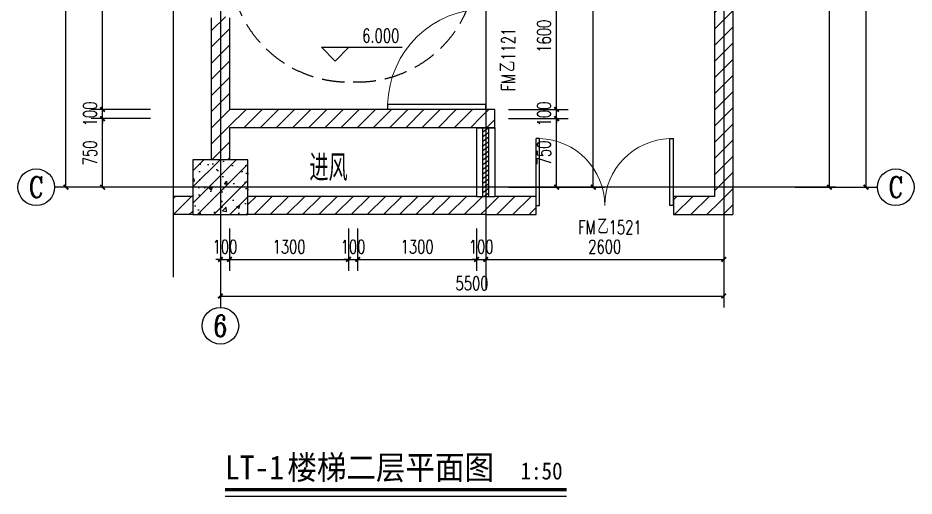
# Model space of a CAD drawing. Extents: x 1738711 to 2346805, y 1189731 to 2516152.
# Drawn here: x 1925580 to 1935373, y 1383884 to 1389109 of the extents above; entities that cross this region are included whole.
import ezdxf
from ezdxf.enums import TextEntityAlignment as Align

# ---------------------------------------------------------------- set-up
doc = ezdxf.new("R2010")
doc.units = 0
doc.header["$LTSCALE"] = 1000
doc.header["$MEASUREMENT"] = 0
doc.linetypes.add('DASH', pattern=[0.35, 0.25, -0.1])
doc.linetypes.add('复件 140224通州运河二期售楼部条件图_t3$0$X-ME SHAFT SH$0$X-B2$0$WATER_LINE', pattern=[0])
doc.layers.add('_0', color=7, linetype='Continuous', lineweight=25)
for name, color, linetype in [('AR-TEXT', 7, 'Continuous'), ('AXIS', 3, 'Continuous'), ('AXIS_TEXT', 7, 'Continuous'), ('COLUMN', 9, 'Continuous'), ('DIM_ELEV', 3, 'Continuous'), ('DIM_SYMB', 3, 'Continuous'), ('DOTE', 1, 'Continuous'), ('PUB_DIM', 3, 'Continuous'), ('PUB_HATCH', 8, 'Continuous'), ('PUB_TEXT', 7, 'Continuous'), ('WALL', 40, 'Continuous'), ('WINDOW', 144, 'Continuous'), ('WINDOW_TEXT', 7, 'Continuous'), ('看线', 8, 'Continuous')]:
    doc.layers.add(name, color=color, linetype=linetype)
doc.styles.add('_TCH_AXIS', font='COMPLEX', dxfattribs={"bigfont": 'GBCBIG'})
doc.styles.add('_TCH_DIM', font='SIMPLEX', dxfattribs={"bigfont": 'GBCBIG'})
doc.styles.add('_TCH_DIM_T3', font='SIMPLEX', dxfattribs={"width": 0.705882, "bigfont": 'GBCBIG'})
doc.styles.add('_TCH_WINDOW', font='SIMPLEX', dxfattribs={"height": 3.5, "bigfont": 'GBCBIG'})
doc.styles.add('COMPLEX', font='COMPLEX')
doc.styles.get("Standard").update_dxf_attribs({"font": 'gbenor.shx', "bigfont": 'gbcbig.shx'})
doc.styles.add('黑体', font='simhei_0.ttf', dxfattribs={"width": 0.9})
doc.dimstyles.new('_TCH_ARCH&&50', dxfattribs={"dimtxt": 148.75, "dimasz": 50, "dimexe": 125, "dimexo": 150, "dimgap": 63.125, "dimtad": 1, "dimdec": 0, "dimzin": 0, "dimdsep": 46, "dimtxsty": '_TCH_DIM_T3', "dimblk": 'ARCHTICK', "dimcen": 0.09, "dimclrt": 7, "dimazin": 2, "dimtfac": 1, "dimtdec": 0, "dimtix": 1, "dimtmove": 2, "dimatfit": 3, "dimfxl": 50, "dimtolj": 1, "dimtzin": 0, "dimarcsym": 0})
pattern_1 = [(45, (0, 89.76), (-88.388383, 88.388383), [])]

# ---------------------------------------------------------------- blocks, each defined once
blk = doc.blocks.new('hearherherhr')
at = {"layer": '看线', "linetype": 'DASH'}
for centre, start, end in [((1981791.9, 1704275.4), 87.79577, 180), ((1981891.9, 1704275.4), 0, 92.20423)]:
    blk.add_arc(centre, 1300, start, end, dxfattribs=at)
blk = doc.blocks.new('_ArchTick')
at = {"color": 0, "linetype": 'ByBlock', "const_width": 0.4}
blk.add_lwpolyline([(-0.5, -0.5), (0.5, 0.5)], dxfattribs=at)
blk = doc.blocks.new('*D1825')
at = {"layer": 'Defpoints', "color": 0, "transparency": 16777216}
for p in [(1934322.8, 1393859.2), (1934847.8, 1393859.2), (1934322.8, 1387259.2)]:
    blk.add_point(p, dxfattribs=at)
at = {"layer": 'PUB_DIM', "color": 0, "lineweight": -2, "transparency": 16777216}
for p, q in [((1934472.8, 1393859.2), (1934972.8, 1393859.2)), ((1934847.8, 1387259.2), (1934847.8, 1393859.2)), ((1934472.8, 1387259.2), (1934972.8, 1387259.2))]:
    blk.add_line(p, q, dxfattribs=at)
at = {"layer": 'PUB_DIM', "color": 0, "lineweight": -2, "transparency": 16777216, "xscale": 50, "yscale": 50, "zscale": 50}
for p, rotation in [((1934847.8, 1393859.2), 90), ((1934847.8, 1387259.2), 270)]:
    blk.add_blockref('_ArchTick', p, dxfattribs=dict(at, rotation=rotation))
at = {"layer": 'PUB_DIM', "color": 7, "transparency": 16777216, "insert": (1934710.3, 1390559.2), "char_height": 148.75, "attachment_point": 5, "rotation": 90, "style": '_TCH_DIM_T3'}
blk.add_mtext('\\A1;6600', dxfattribs=at)
blk = doc.blocks.new('*D1826')
at = {"layer": 'Defpoints', "color": 0, "transparency": 16777216}
for p in [(1933922.8, 1391459.2), (1934447.8, 1391459.2), (1933922.8, 1387259.2)]:
    blk.add_point(p, dxfattribs=at)
at = {"layer": 'PUB_DIM', "color": 0, "lineweight": -2, "transparency": 16777216}
for p, q in [((1934072.8, 1391459.2), (1934572.8, 1391459.2)), ((1934447.8, 1387259.2), (1934447.8, 1391459.2)), ((1934072.8, 1387259.2), (1934572.8, 1387259.2))]:
    blk.add_line(p, q, dxfattribs=at)
at = {"layer": 'PUB_DIM', "color": 0, "lineweight": -2, "transparency": 16777216, "xscale": 50, "yscale": 50, "zscale": 50}
for p, rotation in [((1934447.8, 1391459.2), 90), ((1934447.8, 1387259.2), 270)]:
    blk.add_blockref('_ArchTick', p, dxfattribs=dict(at, rotation=rotation))
at = {"layer": 'PUB_DIM', "color": 7, "transparency": 16777216, "insert": (1934310.3, 1389359.2), "char_height": 148.75, "attachment_point": 5, "rotation": 90, "style": '_TCH_DIM_T3'}
blk.add_mtext('\\A1;4200', dxfattribs=at)
blk = doc.blocks.new('*D1828')
at = {"layer": 'Defpoints', "color": 0, "transparency": 16777216}
for p in [(1931192.3, 1393859.2), (1931866.9, 1393859.2), (1931192.3, 1387259.2)]:
    blk.add_point(p, dxfattribs=at)
at = {"layer": 'PUB_DIM', "color": 0, "lineweight": -2, "transparency": 16777216}
for p, q in [((1931342.3, 1393859.2), (1931991.9, 1393859.2)), ((1931866.9, 1387259.2), (1931866.9, 1393859.2)), ((1931342.3, 1387259.2), (1931991.9, 1387259.2))]:
    blk.add_line(p, q, dxfattribs=at)
at = {"layer": 'PUB_DIM', "color": 0, "lineweight": -2, "transparency": 16777216, "xscale": 50, "yscale": 50, "zscale": 50}
for p, rotation in [((1931866.9, 1393859.2), 90), ((1931866.9, 1387259.2), 270)]:
    blk.add_blockref('_ArchTick', p, dxfattribs=dict(at, rotation=rotation))
at = {"layer": 'PUB_DIM', "color": 7, "transparency": 16777216, "insert": (1931729.4, 1390559.2), "char_height": 148.75, "attachment_point": 5, "rotation": 90, "style": '_TCH_DIM_T3'}
blk.add_mtext('\\A1;6600', dxfattribs=at)
blk = doc.blocks.new('*D1829')
at = {"layer": 'Defpoints', "color": 0, "transparency": 16777216}
for p in [(1930792.3, 1388009.2), (1931466.9, 1388009.2), (1930792.3, 1387259.2)]:
    blk.add_point(p, dxfattribs=at)
at = {"layer": 'PUB_DIM', "color": 0, "lineweight": -2, "transparency": 16777216}
for p, q in [((1930942.3, 1388009.2), (1931591.9, 1388009.2)), ((1931466.9, 1387259.2), (1931466.9, 1388009.2)), ((1930942.3, 1387259.2), (1931591.9, 1387259.2))]:
    blk.add_line(p, q, dxfattribs=at)
at = {"layer": 'PUB_DIM', "color": 0, "lineweight": -2, "transparency": 16777216, "xscale": 50, "yscale": 50, "zscale": 50}
for p, rotation in [((1931466.9, 1388009.2), 90), ((1931466.9, 1387259.2), 270)]:
    blk.add_blockref('_ArchTick', p, dxfattribs=dict(at, rotation=rotation))
at = {"layer": 'PUB_DIM', "color": 7, "transparency": 16777216, "insert": (1931329.4, 1387634.2), "char_height": 148.75, "attachment_point": 5, "rotation": 90, "style": '_TCH_DIM_T3'}
blk.add_mtext('\\A1;750', dxfattribs=at)
blk = doc.blocks.new('*D1830')
at = {"layer": 'Defpoints', "color": 0, "transparency": 16777216}
for p in [(1930792.3, 1388109.2), (1931466.9, 1388109.2), (1930792.3, 1388009.2)]:
    blk.add_point(p, dxfattribs=at)
at = {"layer": 'PUB_DIM', "color": 0, "lineweight": -2, "transparency": 16777216}
for p, q in [((1930942.3, 1388109.2), (1931591.9, 1388109.2)), ((1931466.9, 1388109.2), (1931466.9, 1388159.2)), ((1931466.9, 1388009.2), (1931466.9, 1388109.2)), ((1930942.3, 1388009.2), (1931591.9, 1388009.2)), ((1931466.9, 1388009.2), (1931466.9, 1387959.2))]:
    blk.add_line(p, q, dxfattribs=at)
at = {"layer": 'PUB_DIM', "color": 0, "lineweight": -2, "transparency": 16777216, "xscale": 50, "yscale": 50, "zscale": 50}
for p, rotation in [((1931466.9, 1388109.2), 270), ((1931466.9, 1388009.2), 90)]:
    blk.add_blockref('_ArchTick', p, dxfattribs=dict(at, rotation=rotation))
at = {"layer": 'PUB_DIM', "color": 7, "transparency": 16777216, "insert": (1931329.4, 1388059.2), "char_height": 148.75, "attachment_point": 5, "rotation": 90, "style": '_TCH_DIM_T3'}
blk.add_mtext('\\A1;100', dxfattribs=at)
blk = doc.blocks.new('*D1831')
at = {"layer": 'Defpoints', "color": 0, "transparency": 16777216}
for p in [(1930792.3, 1389709.2), (1931466.9, 1389709.2), (1930792.3, 1388109.2)]:
    blk.add_point(p, dxfattribs=at)
at = {"layer": 'PUB_DIM', "color": 0, "lineweight": -2, "transparency": 16777216}
for p, q in [((1930942.3, 1389709.2), (1931591.9, 1389709.2)), ((1931466.9, 1388109.2), (1931466.9, 1389709.2)), ((1930942.3, 1388109.2), (1931591.9, 1388109.2))]:
    blk.add_line(p, q, dxfattribs=at)
at = {"layer": 'PUB_DIM', "color": 0, "lineweight": -2, "transparency": 16777216, "xscale": 50, "yscale": 50, "zscale": 50}
for p, rotation in [((1931466.9, 1389709.2), 90), ((1931466.9, 1388109.2), 270)]:
    blk.add_blockref('_ArchTick', p, dxfattribs=dict(at, rotation=rotation))
at = {"layer": 'PUB_DIM', "color": 7, "transparency": 16777216, "insert": (1931329.4, 1388909.2), "char_height": 148.75, "attachment_point": 5, "rotation": 90, "style": '_TCH_DIM_T3'}
blk.add_mtext('\\A1;1600', dxfattribs=at)
blk = doc.blocks.new('*D1835')
at = {"layer": 'Defpoints', "color": 0, "transparency": 16777216}
for p in [(1926104.8, 1393859.2), (1926779.3, 1393859.2), (1926779.3, 1387259.2)]:
    blk.add_point(p, dxfattribs=at)
at = {"layer": 'PUB_DIM', "color": 0, "lineweight": -2, "transparency": 16777216}
for p, q in [((1926629.3, 1393859.2), (1925979.8, 1393859.2)), ((1926104.8, 1387259.2), (1926104.8, 1393859.2)), ((1926629.3, 1387259.2), (1925979.8, 1387259.2))]:
    blk.add_line(p, q, dxfattribs=at)
at = {"layer": 'PUB_DIM', "color": 0, "lineweight": -2, "transparency": 16777216, "xscale": 50, "yscale": 50, "zscale": 50}
for p, rotation in [((1926104.8, 1393859.2), 90), ((1926104.8, 1387259.2), 270)]:
    blk.add_blockref('_ArchTick', p, dxfattribs=dict(at, rotation=rotation))
at = {"layer": 'PUB_DIM', "color": 7, "transparency": 16777216, "insert": (1925967.3, 1390559.2), "char_height": 148.75, "attachment_point": 5, "rotation": 90, "style": '_TCH_DIM_T3'}
blk.add_mtext('\\A1;6600', dxfattribs=at)
blk = doc.blocks.new('*D1836')
at = {"layer": 'Defpoints', "color": 0, "transparency": 16777216}
for p in [(1926504.8, 1388009.2), (1927179.3, 1388009.2), (1927179.3, 1387259.2)]:
    blk.add_point(p, dxfattribs=at)
at = {"layer": 'PUB_DIM', "color": 0, "lineweight": -2, "transparency": 16777216}
for p, q in [((1927029.3, 1388009.2), (1926379.8, 1388009.2)), ((1926504.8, 1387259.2), (1926504.8, 1388009.2)), ((1927029.3, 1387259.2), (1926379.8, 1387259.2))]:
    blk.add_line(p, q, dxfattribs=at)
at = {"layer": 'PUB_DIM', "color": 0, "lineweight": -2, "transparency": 16777216, "xscale": 50, "yscale": 50, "zscale": 50}
for p, rotation in [((1926504.8, 1388009.2), 90), ((1926504.8, 1387259.2), 270)]:
    blk.add_blockref('_ArchTick', p, dxfattribs=dict(at, rotation=rotation))
at = {"layer": 'PUB_DIM', "color": 7, "transparency": 16777216, "insert": (1926367.3, 1387634.2), "char_height": 148.75, "attachment_point": 5, "rotation": 90, "style": '_TCH_DIM_T3'}
blk.add_mtext('\\A1;750', dxfattribs=at)
blk = doc.blocks.new('*D1837')
at = {"layer": 'Defpoints', "color": 0, "transparency": 16777216}
for p in [(1926504.8, 1388109.2), (1927179.3, 1388109.2), (1927179.3, 1388009.2)]:
    blk.add_point(p, dxfattribs=at)
at = {"layer": 'PUB_DIM', "color": 0, "lineweight": -2, "transparency": 16777216}
for p, q in [((1927029.3, 1388109.2), (1926379.8, 1388109.2)), ((1926504.8, 1388109.2), (1926504.8, 1388159.2)), ((1926504.8, 1388009.2), (1926504.8, 1388109.2)), ((1927029.3, 1388009.2), (1926379.8, 1388009.2)), ((1926504.8, 1388009.2), (1926504.8, 1387959.2))]:
    blk.add_line(p, q, dxfattribs=at)
at = {"layer": 'PUB_DIM', "color": 0, "lineweight": -2, "transparency": 16777216, "xscale": 50, "yscale": 50, "zscale": 50}
for p, rotation in [((1926504.8, 1388109.2), 270), ((1926504.8, 1388009.2), 90)]:
    blk.add_blockref('_ArchTick', p, dxfattribs=dict(at, rotation=rotation))
at = {"layer": 'PUB_DIM', "color": 7, "transparency": 16777216, "insert": (1926367.3, 1388059.2), "char_height": 148.75, "attachment_point": 5, "rotation": 90, "style": '_TCH_DIM_T3'}
blk.add_mtext('\\A1;100', dxfattribs=at)
blk = doc.blocks.new('*D1838')
at = {"layer": 'Defpoints', "color": 0, "transparency": 16777216}
for p in [(1926504.8, 1390749.2), (1927179.3, 1390749.2), (1927179.3, 1388109.2)]:
    blk.add_point(p, dxfattribs=at)
at = {"layer": 'PUB_DIM', "color": 0, "lineweight": -2, "transparency": 16777216}
for p, q in [((1927029.3, 1390749.2), (1926379.8, 1390749.2)), ((1926504.8, 1388109.2), (1926504.8, 1390749.2)), ((1927029.3, 1388109.2), (1926379.8, 1388109.2))]:
    blk.add_line(p, q, dxfattribs=at)
at = {"layer": 'PUB_DIM', "color": 0, "lineweight": -2, "transparency": 16777216, "xscale": 50, "yscale": 50, "zscale": 50}
for p, rotation in [((1926504.8, 1390749.2), 90), ((1926504.8, 1388109.2), 270)]:
    blk.add_blockref('_ArchTick', p, dxfattribs=dict(at, rotation=rotation))
at = {"layer": 'PUB_DIM', "color": 7, "transparency": 16777216, "insert": (1926367.3, 1389429.2), "char_height": 148.75, "attachment_point": 5, "rotation": 90, "style": '_TCH_DIM_T3'}
blk.add_mtext('\\A1;2640', dxfattribs=at)
blk = doc.blocks.new('*D1894')
at = {"layer": 'Defpoints', "color": 0, "transparency": 16777216}
for p in [(1927792.3, 1386559.2), (1933292.3, 1386559.2), (1933292.3, 1386070.2)]:
    blk.add_point(p, dxfattribs=at)
at = {"layer": 'PUB_DIM', "color": 0, "lineweight": -2, "transparency": 16777216}
for p, q in [((1927792.3, 1386409.2), (1927792.3, 1385945.2)), ((1933292.3, 1386409.2), (1933292.3, 1385945.2)), ((1927792.3, 1386070.2), (1933292.3, 1386070.2))]:
    blk.add_line(p, q, dxfattribs=at)
at = {"layer": 'PUB_DIM', "color": 0, "lineweight": -2, "transparency": 16777216, "xscale": 50, "yscale": 50, "zscale": 50, "rotation": 180}
blk.add_blockref('_ArchTick', (1927792.3, 1386070.2), dxfattribs=at)
at = {"layer": 'PUB_DIM', "color": 0, "lineweight": -2, "transparency": 16777216, "xscale": 50, "yscale": 50, "zscale": 50}
blk.add_blockref('_ArchTick', (1933292.3, 1386070.2), dxfattribs=at)
at = {"layer": 'PUB_DIM', "color": 7, "transparency": 16777216, "insert": (1930542.3, 1386207.7), "char_height": 148.75, "attachment_point": 5, "style": '_TCH_DIM_T3'}
blk.add_mtext('\\A1;5500', dxfattribs=at)
blk = doc.blocks.new('*D1895')
at = {"layer": 'Defpoints', "color": 0, "transparency": 16777216}
for p in [(1927792.3, 1386959.2), (1927892.3, 1386959.2), (1927892.3, 1386470.2)]:
    blk.add_point(p, dxfattribs=at)
at = {"layer": 'PUB_DIM', "color": 0, "lineweight": -2, "transparency": 16777216}
for p, q in [((1927792.3, 1386809.2), (1927792.3, 1386345.2)), ((1927892.3, 1386809.2), (1927892.3, 1386345.2)), ((1927792.3, 1386470.2), (1927742.3, 1386470.2)), ((1927792.3, 1386470.2), (1927892.3, 1386470.2)), ((1927892.3, 1386470.2), (1927942.3, 1386470.2))]:
    blk.add_line(p, q, dxfattribs=at)
at = {"layer": 'PUB_DIM', "color": 0, "lineweight": -2, "transparency": 16777216, "xscale": 50, "yscale": 50, "zscale": 50}
blk.add_blockref('_ArchTick', (1927792.3, 1386470.2), dxfattribs=at)
at = {"layer": 'PUB_DIM', "color": 0, "lineweight": -2, "transparency": 16777216, "xscale": 50, "yscale": 50, "zscale": 50, "rotation": 180}
blk.add_blockref('_ArchTick', (1927892.3, 1386470.2), dxfattribs=at)
at = {"layer": 'PUB_DIM', "color": 7, "transparency": 16777216, "insert": (1927842.3, 1386607.7), "char_height": 148.75, "attachment_point": 5, "style": '_TCH_DIM_T3'}
blk.add_mtext('\\A1;100', dxfattribs=at)
blk = doc.blocks.new('*D1896')
at = {"layer": 'Defpoints', "color": 0, "transparency": 16777216}
for p in [(1927892.3, 1386959.2), (1929192.3, 1386959.2), (1929192.3, 1386470.2)]:
    blk.add_point(p, dxfattribs=at)
at = {"layer": 'PUB_DIM', "color": 0, "lineweight": -2, "transparency": 16777216}
for p, q in [((1927892.3, 1386809.2), (1927892.3, 1386345.2)), ((1929192.3, 1386809.2), (1929192.3, 1386345.2)), ((1927892.3, 1386470.2), (1929192.3, 1386470.2))]:
    blk.add_line(p, q, dxfattribs=at)
at = {"layer": 'PUB_DIM', "color": 0, "lineweight": -2, "transparency": 16777216, "xscale": 50, "yscale": 50, "zscale": 50, "rotation": 180}
blk.add_blockref('_ArchTick', (1927892.3, 1386470.2), dxfattribs=at)
at = {"layer": 'PUB_DIM', "color": 0, "lineweight": -2, "transparency": 16777216, "xscale": 50, "yscale": 50, "zscale": 50}
blk.add_blockref('_ArchTick', (1929192.3, 1386470.2), dxfattribs=at)
at = {"layer": 'PUB_DIM', "color": 7, "transparency": 16777216, "insert": (1928542.3, 1386607.7), "char_height": 148.75, "attachment_point": 5, "style": '_TCH_DIM_T3'}
blk.add_mtext('\\A1;1300', dxfattribs=at)
blk = doc.blocks.new('*D1897')
at = {"layer": 'Defpoints', "color": 0, "transparency": 16777216}
for p in [(1929192.3, 1386959.2), (1929292.3, 1386959.2), (1929292.3, 1386470.2)]:
    blk.add_point(p, dxfattribs=at)
at = {"layer": 'PUB_DIM', "color": 0, "lineweight": -2, "transparency": 16777216}
for p, q in [((1929192.3, 1386809.2), (1929192.3, 1386345.2)), ((1929292.3, 1386809.2), (1929292.3, 1386345.2)), ((1929192.3, 1386470.2), (1929142.3, 1386470.2)), ((1929192.3, 1386470.2), (1929292.3, 1386470.2)), ((1929292.3, 1386470.2), (1929342.3, 1386470.2))]:
    blk.add_line(p, q, dxfattribs=at)
at = {"layer": 'PUB_DIM', "color": 0, "lineweight": -2, "transparency": 16777216, "xscale": 50, "yscale": 50, "zscale": 50}
blk.add_blockref('_ArchTick', (1929192.3, 1386470.2), dxfattribs=at)
at = {"layer": 'PUB_DIM', "color": 0, "lineweight": -2, "transparency": 16777216, "xscale": 50, "yscale": 50, "zscale": 50, "rotation": 180}
blk.add_blockref('_ArchTick', (1929292.3, 1386470.2), dxfattribs=at)
at = {"layer": 'PUB_DIM', "color": 7, "transparency": 16777216, "insert": (1929242.3, 1386607.7), "char_height": 148.75, "attachment_point": 5, "style": '_TCH_DIM_T3'}
blk.add_mtext('\\A1;100', dxfattribs=at)
blk = doc.blocks.new('*D1898')
at = {"layer": 'Defpoints', "color": 0, "transparency": 16777216}
for p in [(1929292.3, 1386959.2), (1930592.3, 1386959.2), (1930592.3, 1386470.2)]:
    blk.add_point(p, dxfattribs=at)
at = {"layer": 'PUB_DIM', "color": 0, "lineweight": -2, "transparency": 16777216}
for p, q in [((1929292.3, 1386809.2), (1929292.3, 1386345.2)), ((1930592.3, 1386809.2), (1930592.3, 1386345.2)), ((1929292.3, 1386470.2), (1930592.3, 1386470.2))]:
    blk.add_line(p, q, dxfattribs=at)
at = {"layer": 'PUB_DIM', "color": 0, "lineweight": -2, "transparency": 16777216, "xscale": 50, "yscale": 50, "zscale": 50, "rotation": 180}
blk.add_blockref('_ArchTick', (1929292.3, 1386470.2), dxfattribs=at)
at = {"layer": 'PUB_DIM', "color": 0, "lineweight": -2, "transparency": 16777216, "xscale": 50, "yscale": 50, "zscale": 50}
blk.add_blockref('_ArchTick', (1930592.3, 1386470.2), dxfattribs=at)
at = {"layer": 'PUB_DIM', "color": 7, "transparency": 16777216, "insert": (1929942.3, 1386607.7), "char_height": 148.75, "attachment_point": 5, "style": '_TCH_DIM_T3'}
blk.add_mtext('\\A1;1300', dxfattribs=at)
blk = doc.blocks.new('*D1899')
at = {"layer": 'Defpoints', "color": 0, "transparency": 16777216}
for p in [(1930592.3, 1386959.2), (1930692.3, 1386959.2), (1930692.3, 1386470.2)]:
    blk.add_point(p, dxfattribs=at)
at = {"layer": 'PUB_DIM', "color": 0, "lineweight": -2, "transparency": 16777216}
for p, q in [((1930592.3, 1386809.2), (1930592.3, 1386345.2)), ((1930692.3, 1386809.2), (1930692.3, 1386345.2)), ((1930592.3, 1386470.2), (1930542.3, 1386470.2)), ((1930592.3, 1386470.2), (1930692.3, 1386470.2)), ((1930692.3, 1386470.2), (1930742.3, 1386470.2))]:
    blk.add_line(p, q, dxfattribs=at)
at = {"layer": 'PUB_DIM', "color": 0, "lineweight": -2, "transparency": 16777216, "xscale": 50, "yscale": 50, "zscale": 50}
blk.add_blockref('_ArchTick', (1930592.3, 1386470.2), dxfattribs=at)
at = {"layer": 'PUB_DIM', "color": 0, "lineweight": -2, "transparency": 16777216, "xscale": 50, "yscale": 50, "zscale": 50, "rotation": 180}
blk.add_blockref('_ArchTick', (1930692.3, 1386470.2), dxfattribs=at)
at = {"layer": 'PUB_DIM', "color": 7, "transparency": 16777216, "insert": (1930642.3, 1386607.7), "char_height": 148.75, "attachment_point": 5, "style": '_TCH_DIM_T3'}
blk.add_mtext('\\A1;100', dxfattribs=at)
blk = doc.blocks.new('*D1900')
at = {"layer": 'Defpoints', "color": 0, "transparency": 16777216}
for p in [(1930692.3, 1386959.2), (1933292.3, 1386959.2), (1933292.3, 1386470.2)]:
    blk.add_point(p, dxfattribs=at)
at = {"layer": 'PUB_DIM', "color": 0, "lineweight": -2, "transparency": 16777216}
for p, q in [((1930692.3, 1386809.2), (1930692.3, 1386345.2)), ((1933292.3, 1386809.2), (1933292.3, 1386345.2)), ((1930692.3, 1386470.2), (1933292.3, 1386470.2))]:
    blk.add_line(p, q, dxfattribs=at)
at = {"layer": 'PUB_DIM', "color": 0, "lineweight": -2, "transparency": 16777216, "xscale": 50, "yscale": 50, "zscale": 50, "rotation": 180}
blk.add_blockref('_ArchTick', (1930692.3, 1386470.2), dxfattribs=at)
at = {"layer": 'PUB_DIM', "color": 0, "lineweight": -2, "transparency": 16777216, "xscale": 50, "yscale": 50, "zscale": 50}
blk.add_blockref('_ArchTick', (1933292.3, 1386470.2), dxfattribs=at)
at = {"layer": 'PUB_DIM', "color": 7, "transparency": 16777216, "insert": (1931992.3, 1386607.7), "char_height": 148.75, "attachment_point": 5, "style": '_TCH_DIM_T3'}
blk.add_mtext('\\A1;2600', dxfattribs=at)
blk = doc.blocks.new('$DorLib2D$00000002')
for p, q in [((-0.5, 0), (-0.5, 0.4875)), ((-0.475, 0.4875), (-0.5, 0.4875)), ((-0.475, 0), (-0.475, 0.4875)), ((0.475, 0), (0.475, 0.4875)), ((0.475, 0.4875), (0.5, 0.4875)), ((0.5, 0), (0.5, 0.4875)), ((-0.5, 0), (-0.475, 0)), ((0.5, 0), (0.475, 0))]:
    blk.add_line(p, q)
at = {"lineweight": 13}
for centre, start, end in [((-0.4875, 0), 0, 88.53072), ((0.4875, 0), 91.46928, 180)]:
    blk.add_arc(centre, 0.4875, start, end, dxfattribs=at)
blk = doc.blocks.new('$DorLib2D$00000001')
for p, q in [((0.45, 0.975), (0.5, 0.975)), ((0.45, 0), (0.45, 0.975)), ((0.5, 0), (0.5, 0.975)), ((0.5, 0), (0.45, 0))]:
    blk.add_line(p, q)
at = {"lineweight": 13}
blk.add_arc((0.475, 0), 0.975, 91.46928, 180, dxfattribs=at)
blk = doc.blocks.new('$WINLIB2D$00000039')
at = {"color": 0}
for points in [[(-0.5, 0.5), (-0.5, -0.5)], [(0.5, 0.5), (-0.5, 0.5)], [(0.5, -0.5), (0.5, 0.5)], [(-0.5, 0.167), (0.5, 0.167)], [(-0.384, -0.167), (-0.448, 0.167)], [(-0.316, -0.167), (-0.38, 0.167)], [(-0.248, -0.167), (-0.312, 0.167)], [(-0.18, -0.167), (-0.244, 0.167)], [(-0.112, -0.167), (-0.176, 0.167)], [(-0.044, -0.167), (-0.108, 0.167)], [(0.024, -0.167), (-0.04, 0.167)], [(0.092, -0.167), (0.028, 0.167)], [(0.16, -0.167), (0.096, 0.167)], [(0.228, -0.167), (0.164, 0.167)], [(0.296, -0.167), (0.232, 0.167)], [(0.364, -0.167), (0.3, 0.167)], [(0.432, -0.167), (0.368, 0.167)], [(0.5, -0.167), (0.436, 0.167)], [(-0.452, -0.167), (-0.5, 0.084)], [(-0.5, -0.167), (0.5, -0.167)], [(0.5, -0.5), (-0.5, -0.5)]]:
    blk.add_lwpolyline(points, dxfattribs=at)
blk = doc.blocks.new('_AXISO')
blk.add_circle((0, 0), 0.5)
at = {"layer": 'AXIS_TEXT', "style": 'COMPLEX', "width": 1.041667}
blk.add_attdef('A', text='', height=0.56, dxfattribs=at).set_placement((-0.25, -0.28), (0.25, -0.28), align=Align.FIT)

msp = doc.modelspace()

# ---------------------------------------------------------------- hatches: boundary and pattern name
at = {"layer": 'PUB_HATCH'}
h = msp.add_hatch(dxfattribs=at)
h.set_pattern_fill('普通砖', color=256, scale=50, style=0)
h.set_pattern_definition(pattern_1)
h.paths.add_polyline_path([(1933259, 1391459.2), (1933192.3, 1391359.2), (1933192.3, 1387159.2), (1933392.3, 1386959.2), (1933392.3, 1391459.2)])
h = msp.add_hatch(dxfattribs=at)
h.set_pattern_fill('普通砖', color=256, scale=50, style=0)
h.set_pattern_definition(pattern_1)
h.paths.add_polyline_path([(1927759, 1389142.5), (1927692.3, 1389109.2), (1927692.3, 1388009.2), (1927825.7, 1388009.2), (1927892.3, 1388109.2), (1927892.3, 1389109.2)])
h = msp.add_hatch(dxfattribs=at)
h.set_pattern_fill('普通砖', color=256, scale=50, style=0)
h.set_pattern_definition(pattern_1)
h.paths.add_polyline_path([(1930659, 1388009.2), (1930592.3, 1388109.2), (1927892.3, 1388109.2), (1927825.7, 1388009.2), (1927892.3, 1387909.2), (1930592.3, 1387909.2)])
h = msp.add_hatch(dxfattribs=at)
h.set_pattern_fill('普通砖', color=256, scale=50, style=0)
h.set_pattern_definition(pattern_1)
h.paths.add_polyline_path([(1930792.3, 1388009.2), (1930792.3, 1388109.2), (1930592.3, 1388109.2), (1930659, 1388009.2)])
h = msp.add_hatch(dxfattribs=at)
h.set_pattern_fill('普通砖', color=256, scale=50, style=0)
h.set_pattern_definition(pattern_1)
h.paths.add_polyline_path([(1927692.3, 1387559.2), (1927892.3, 1387559.2), (1927892.3, 1387909.2), (1927825.7, 1388009.2), (1927692.3, 1388009.2)])
h = msp.add_hatch(dxfattribs=at)
h.set_pattern_fill('普通砖', color=256, scale=50, style=0)
h.set_pattern_definition(pattern_1)
h.paths.add_polyline_path([(1930592.3, 1387909.2), (1930792.3, 1387909.2), (1930792.3, 1388009.2), (1930659, 1388009.2)])
at = {"layer": 'PUB_HATCH', "linetype": '复件 140224通州运河二期售楼部条件图_t3$0$X-ME SHAFT SH$0$X-B2$0$WATER_LINE'}
h = msp.add_hatch(dxfattribs=at)
h.set_pattern_fill('钢筋混凝土', color=256, scale=50, style=0)
h.set_pattern_definition([(45, (0, 0), (-88.3883476, 88.3883476), []), (50, (0, 0), (358.63009, -31.376067), [37.5, -412.5]), (355, (0, 0), (-69.375667, 376.096067), [30, -330]), (100.4514, (29.9, -2.6), (289.25469, 344.71977), [31.870095, -350.571056]), (46.1842, (0, 100), (533.620524, -82.75951), [56.25, -618.75]), (96.6356, (44.47, 93.1), (467.33135, 487.05894), [47.80514, -525.8565]), (351.1842, (0, 100), (467.33097, 487.0593), [45, -495]), (21, (50, 75), (298.453526, -201.309445), [37.5, -412.5]), (326, (50, 75), (121.657666, 362.57502), [30, -330]), (71.4514, (74.87, 58.22), (420.111314, 161.26525), [31.870095, -350.571056]), (37.5, (0, 0), (6.079928, 166.446927), [0, -326, 0, -335, 0, -331.25]), (7.5, (0, 0), (131.534769, 197.205856), [0, -191, 0, -318.5, 0, -126.25]), (327.5, (-111.5, 0), (266.911218, -11.277436), [0, -125, 0, -390, 0, -517.5]), (317.5, (-161.5, 0), (291.593085, 50.052491), [0, -162.5, 0, -259, 0, -367.5])])
h.paths.add_polyline_path([(1927492.3, 1386959.2), (1928092.3, 1386959.2), (1928092.3, 1387559.2), (1927492.3, 1387559.2)])
at = {"layer": 'PUB_HATCH'}
h = msp.add_hatch(dxfattribs=at)
h.set_pattern_fill('普通砖', color=256, scale=50, style=0)
h.set_pattern_definition(pattern_1)
h.paths.add_polyline_path([(1927492.3, 1386959.2), (1927492.3, 1387159.2), (1927278.8, 1387159.2), (1927278.8, 1386959.2)])
h = msp.add_hatch(dxfattribs=at)
h.set_pattern_fill('普通砖', color=256, scale=50, style=0)
h.set_pattern_definition(pattern_1)
h.paths.add_polyline_path([(1930692.3, 1387092.5), (1930592.3, 1387159.2), (1928092.3, 1387159.2), (1928092.3, 1386959.2), (1930692.3, 1386959.2)])
h = msp.add_hatch(dxfattribs=at)
h.set_pattern_fill('普通砖', color=256, scale=50, style=0)
h.set_pattern_definition(pattern_1)
h.paths.add_polyline_path([(1930792.3, 1387159.2), (1930592.3, 1387159.2), (1930692.3, 1387092.5)])
h = msp.add_hatch(dxfattribs=at)
h.set_pattern_fill('普通砖', color=256, scale=50, style=0)
h.set_pattern_definition(pattern_1)
h.paths.add_polyline_path([(1930692.3, 1386959.2), (1931242.3, 1386959.2), (1931242.3, 1387159.2), (1930792.3, 1387159.2), (1930692.3, 1387092.5)])
h = msp.add_hatch(dxfattribs=at)
h.set_pattern_fill('普通砖', color=256, scale=50, style=0)
h.set_pattern_definition(pattern_1)
h.paths.add_polyline_path([(1933192.3, 1387159.2), (1932742.3, 1387159.2), (1932742.3, 1386959.2), (1933392.3, 1386959.2)])

# ---------------------------------------------------------------- linework, layer by layer
at = {"layer": 'AXIS'}
for p, q in [((1926479.8, 1387259.2), (1925979.8, 1387259.2)), ((1934472.8, 1387259.2), (1934972.8, 1387259.2)), ((1927792.3, 1386445.2), (1927792.3, 1385945.2))]:
    msp.add_line(p, q, dxfattribs=at)
at = {"layer": 'COLUMN', "linetype": '复件 140224通州运河二期售楼部条件图_t3$0$X-ME SHAFT SH$0$X-B2$0$WATER_LINE'}
for p, q in [((1928092.3, 1387559.2), (1927492.3, 1387559.2)), ((1927492.3, 1387559.2), (1927492.3, 1386959.2)), ((1928092.3, 1386959.2), (1928092.3, 1387559.2)), ((1927492.3, 1386959.2), (1928092.3, 1386959.2))]:
    msp.add_line(p, q, dxfattribs=at)
at = {"layer": 'DIM_ELEV'}
for p, q in [((1929047.1, 1388637.8), (1928897.1, 1388787.8)), ((1928897.1, 1388787.8), (1929777.6, 1388787.8)), ((1929047.1, 1388637.8), (1929197.1, 1388787.8))]:
    msp.add_line(p, q, dxfattribs=at)
at = {"layer": 'DIM_SYMB'}
for points in [[(1927278.8, 1386275.1), (1927278.8, 1390447.4), (1927173.8, 1390485.7), (1927383.8, 1390522.7), (1927278.8, 1390559.9), (1927278.8, 1394732.3)], [(1927843.6, 1383883.7), (1931574.9, 1383883.7)]]:
    msp.add_lwpolyline(points, dxfattribs=at)
at = {"layer": 'DIM_SYMB', "const_width": 35}
msp.add_lwpolyline([(1927843.6, 1383953.7), (1931574.9, 1383953.7)], dxfattribs=at)
at = {"layer": 'DOTE'}
for p, q in [((1927792.3, 1395202.2), (1927792.3, 1386016.6)), ((1930692.3, 1395080.9), (1930692.3, 1386147.2)), ((1933292.3, 1395080.9), (1933292.3, 1386147.2)), ((1934513.3, 1387259.2), (1926824.9, 1387259.2))]:
    msp.add_line(p, q, dxfattribs=at)
at = {"layer": 'WALL'}
for p, q in [((1933392.3, 1391459.2), (1933392.3, 1386959.2)), ((1933192.3, 1391359.2), (1933192.3, 1387159.2)), ((1927692.3, 1389109.2), (1927692.3, 1388009.2)), ((1927892.3, 1389109.2), (1927892.3, 1388109.2)), ((1930592.3, 1388109.2), (1927892.3, 1388109.2)), ((1930792.3, 1388109.2), (1930592.3, 1388109.2)), ((1930792.3, 1388009.2), (1930792.3, 1388109.2)), ((1927692.3, 1388009.2), (1927692.3, 1387559.2)), ((1930792.3, 1387909.2), (1930792.3, 1388009.2)), ((1930592.3, 1387909.2), (1927892.3, 1387909.2)), ((1927892.3, 1387909.2), (1927892.3, 1387559.2)), ((1930592.3, 1387909.2), (1930792.3, 1387909.2)), ((1927492.3, 1387159.2), (1927278.8, 1387159.2)), ((1927278.8, 1386959.2), (1927278.8, 1387159.2)), ((1930592.3, 1387159.2), (1928092.3, 1387159.2)), ((1930592.3, 1387159.2), (1930792.3, 1387159.2)), ((1931242.3, 1387159.2), (1930792.3, 1387159.2)), ((1931242.3, 1386959.2), (1931242.3, 1387159.2)), ((1933192.3, 1387159.2), (1932742.3, 1387159.2)), ((1932742.3, 1387159.2), (1932742.3, 1386959.2)), ((1927492.3, 1386959.2), (1927278.8, 1386959.2)), ((1930692.3, 1386959.2), (1928092.3, 1386959.2)), ((1930692.3, 1386959.2), (1931242.3, 1386959.2)), ((1932742.3, 1386959.2), (1933392.3, 1386959.2))]:
    msp.add_line(p, q, dxfattribs=at)

# ---------------------------------------------------------------- block references
at = {"layer": '_0', "rotation": 180}
msp.add_blockref('hearherherhr', (3911084.2, 3093984.6), dxfattribs=at)
at = {"layer": 'AXIS'}
ref = msp.add_blockref('_AXISO', (1925779.8, 1387259.2), dxfattribs=dict(at, xscale=400, yscale=400, zscale=400))
ref.add_attrib('A', 'C', dxfattribs={"layer": 'AXIS_TEXT', "ltscale": 0.5, "height": 227.8, "style": '_TCH_AXIS'}).set_placement((1925698.4, 1387145.3), (1925861.1, 1387145.3), align=Align.FIT)
ref = msp.add_blockref('_AXISO', (1935172.8, 1387259.2), dxfattribs=dict(at, xscale=400, yscale=400, zscale=400))
ref.add_attrib('A', 'C', dxfattribs={"layer": 'AXIS_TEXT', "ltscale": 0.5, "height": 227.8, "style": '_TCH_AXIS'}).set_placement((1935091.5, 1387145.3), (1935254.2, 1387145.3), align=Align.FIT)
ref = msp.add_blockref('_AXISO', (1927792.3, 1385745.2), dxfattribs=dict(at, xscale=400, yscale=400, zscale=400))
ref.add_attrib('A', '6', dxfattribs={"layer": 'AXIS_TEXT', "ltscale": 0.5, "height": 233, "style": '_TCH_AXIS'}).set_placement((1927714.7, 1385628.7), (1927870, 1385628.7), align=Align.FIT)
at = {"layer": 'WINDOW'}
for name, p, xscale, yscale, zscale, rotation in [('$DorLib2D$00000001', (1930692.3, 1388659.2), 1100, -1100, 1100, 269.9999998401765), ('$WINLIB2D$00000039', (1930692.3, 1387534.2), -749.999979857821, -199.9999999743886, -749.999979857821, 269.9999998401842), ('$DorLib2D$00000002', (1931992.3, 1387059.2), -1500, -1500, -1500, 180)]:
    msp.add_blockref(name, p, dxfattribs=dict(at, xscale=xscale, yscale=yscale, zscale=zscale, rotation=rotation))

# ---------------------------------------------------------------- texts
at = {"layer": 'AR-TEXT'}
msp.add_text('进风', height=289.36, dxfattribs=at).set_placement((1928765.5, 1387325.8))
at = {"layer": 'PUB_TEXT', "color": 7}
for s, height, style, width, p in [('6.000', 148.75, '_TCH_DIM', 0.705882, (1929342.6, 1388840.3)), ('楼梯二层平面图', 262.87, '黑体', 0.9, (1928524.1, 1384065)), ('LT-1', 262.87, '黑体', 0.9, (1927843.6, 1384065)), ('1:50', 187.76, '黑体', 0.9, (1931072, 1384065))]:
    msp.add_text(s, height=height, dxfattribs=dict(at, style=style, width=width)).set_placement(p)
at = {"layer": 'WINDOW_TEXT', "style": '_TCH_WINDOW', "width": 0.705882}
for s, p in [('1121', (1931012.6, 1388641.9)), ('FM', (1931012.6, 1388309))]:
    msp.add_text(s, height=148.75, rotation=90, dxfattribs=at).set_placement(p)
at = {"layer": 'WINDOW_TEXT', "style": '_TCH_WINDOW'}
msp.add_text('乙', height=168.8, rotation=90, dxfattribs=at).set_placement((1931012.6, 1388519))
msp.add_text('乙', height=168.8, dxfattribs=at).set_placement((1931912.7, 1386747.4))
at = {"layer": 'WINDOW_TEXT', "style": '_TCH_WINDOW', "width": 0.705882}
for s, p in [('FM', (1931702.7, 1386747.4)), ('1521', (1932035.6, 1386747.4))]:
    msp.add_text(s, height=148.75, dxfattribs=at).set_placement(p)

# ---------------------------------------------------------------- dimensions: what is measured, and where the dimension line sits
at = {"layer": 'PUB_DIM'}
for p1, p2, distance, picture, middle in [((1926779.3, 1387259.2), (1926779.3, 1393859.2), 674.6, '*D1835', (1925967.3, 1390559.2)), ((1931192.3, 1387259.2), (1931192.3, 1393859.2), -674.6, '*D1828', (1931729.4, 1390559.2)), ((1934322.8, 1387259.2), (1934322.8, 1393859.2), -525.1, '*D1825', (1934710.3, 1390559.2)), ((1933922.8, 1387259.2), (1933922.8, 1391459.2), -525.1, '*D1826', (1934310.3, 1389359.2)), ((1927179.3, 1388109.2), (1927179.3, 1390749.2), 674.6, '*D1838', (1926367.3, 1389429.2)), ((1930792.3, 1388109.2), (1930792.3, 1389709.2), -674.6, '*D1831', (1931329.4, 1388909.2)), ((1927179.3, 1388009.2), (1927179.3, 1388109.2), 674.6, '*D1837', (1926367.3, 1388059.2)), ((1930792.3, 1388009.2), (1930792.3, 1388109.2), -674.6, '*D1830', (1931329.4, 1388059.2)), ((1927179.3, 1387259.2), (1927179.3, 1388009.2), 674.6, '*D1836', (1926367.3, 1387634.2)), ((1930792.3, 1387259.2), (1930792.3, 1388009.2), -674.6, '*D1829', (1931329.4, 1387634.2)), ((1927792.3, 1386959.2), (1927892.3, 1386959.2), -489, '*D1895', (1927842.3, 1386607.7)), ((1927892.3, 1386959.2), (1929192.3, 1386959.2), -489, '*D1896', (1928542.3, 1386607.7)), ((1929192.3, 1386959.2), (1929292.3, 1386959.2), -489, '*D1897', (1929242.3, 1386607.7)), ((1929292.3, 1386959.2), (1930592.3, 1386959.2), -489, '*D1898', (1929942.3, 1386607.7)), ((1930592.3, 1386959.2), (1930692.3, 1386959.2), -489, '*D1899', (1930642.3, 1386607.7)), ((1930692.3, 1386959.2), (1933292.3, 1386959.2), -489, '*D1900', (1931992.3, 1386607.7)), ((1927792.3, 1386559.2), (1933292.3, 1386559.2), -489, '*D1894', (1930542.3, 1386207.7))]:
    dim = msp.add_aligned_dim(p1=p1, p2=p2, distance=distance, dimstyle='_TCH_ARCH&&50', dxfattribs=at)
    dim.commit()
    dim.dimension.update_dxf_attribs({"geometry": picture, "text_midpoint": middle})

doc.saveas('drawing.dxf')
